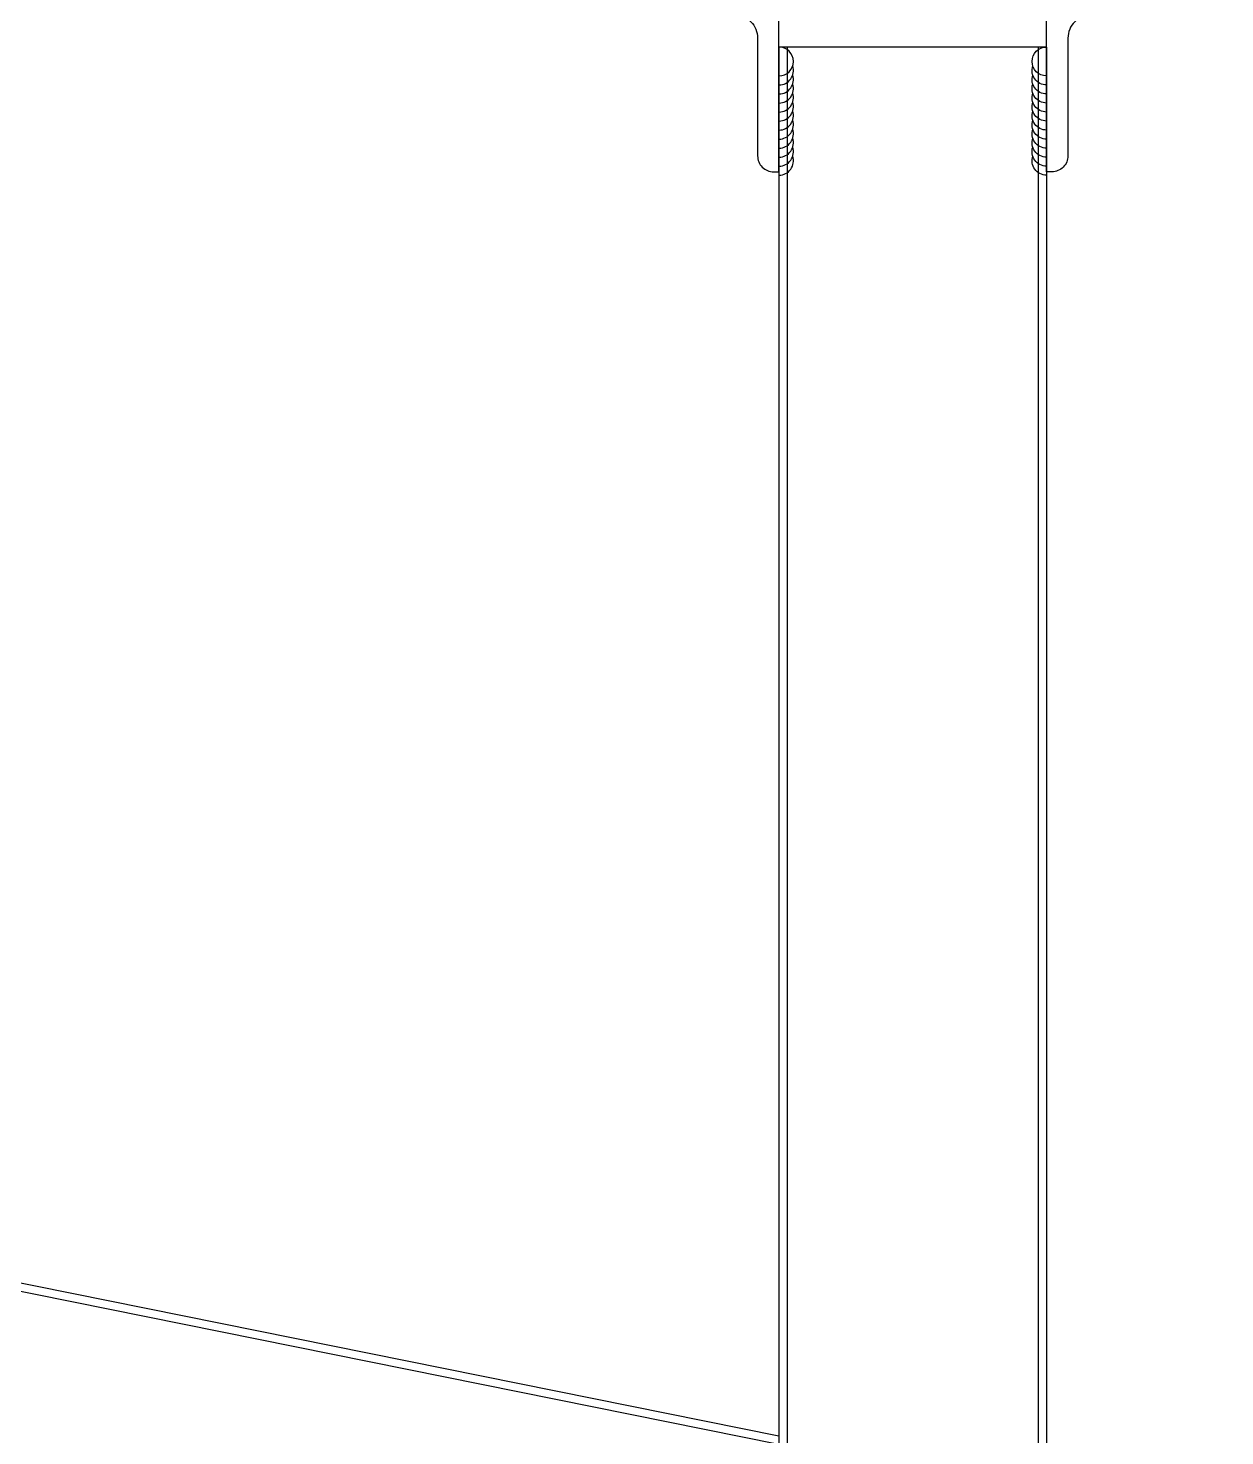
# Model space of a CAD drawing. Extents: x -3378 to 102197, y -3799 to 48702.
# Drawn here: x 85328.6 to 85664.1, y 32319.1 to 32713.7 of the extents above; entities that cross this region are included whole.
import ezdxf

# ---------------------------------------------------------------- set-up
doc = ezdxf.new("R2010")
doc.units = 0
for name, color, linetype in [('24WELD', 55, 'Continuous'), ('GM_SECT_15', 15, 'Continuous'), ('steel', 7, 'Continuous')]:
    doc.layers.add(name, color=color, linetype=linetype)

# ---------------------------------------------------------------- blocks, each defined once
blk = doc.blocks.new('*U478')
for centre, end in [((3.94, -0.69), 170.022), ((6.4, -1.13), 98.2318), ((8.86, -1.56), 98.2318), ((11.33, -1.99), 98.2318), ((13.79, -2.43), 98.2318), ((16.25, -2.86), 98.2318), ((18.71, -3.29), 98.2318), ((21.17, -3.73), 98.2318), ((23.64, -4.16), 98.2318), ((26.1, -4.59), 98.2318), ((28.56, -5.02), 98.2318), ((31.02, -5.46), 98.2318)]:
    blk.add_arc(centre, 4, 350.022, end)
blk = doc.blocks.new('*U463')
for centre, end in [((3.94, -0.69), 170.022), ((6.4, -1.13), 98.2318), ((8.86, -1.56), 98.2318), ((11.33, -1.99), 98.2318), ((13.79, -2.43), 98.2318), ((16.25, -2.86), 98.2318), ((18.71, -3.29), 98.2318), ((21.17, -3.73), 98.2318), ((23.64, -4.16), 98.2318), ((26.1, -4.59), 98.2318), ((28.56, -5.02), 98.2318), ((31.02, -5.46), 98.2318)]:
    blk.add_arc(centre, 4, 350.022, end)

msp = doc.modelspace()

# ---------------------------------------------------------------- linework, layer by layer
at = {"layer": 'GM_SECT_15'}
for p, q in [((85614.083, 32708.429, 0), (85539.083, 32708.428, 0)), ((85539.083, 32708.428, 0), (85539.083, 32248.468, 0)), ((85541.383, 32708.428, 0), (85541.383, 32248.468, 0)), ((85611.783, 32708.429, 0), (85611.783, 32248.468, 0)), ((85614.083, 32708.429, 0), (85614.083, 32248.468, 0)), ((84614.083, 32505.71), (85539.083, 32319.105)), ((84614.083, 32503.364), (85539.083, 32316.758))]:
    msp.add_line(p, q, dxfattribs=at)
at = {"layer": 'steel'}
for points in [[(85533.083, 32677.928, 0.4142136), (85537.583, 32673.428), (85539.083, 32673.428), (85539.083, 32723.428), (85489.083, 32723.428), (85489.083, 32721.928, 0.4142136), (85493.583, 32717.428), (85526.583, 32717.428, -0.4142136), (85533.083, 32710.928)], [(85620.083, 32677.928, -0.4142136), (85615.583, 32673.428), (85614.083, 32673.428), (85614.083, 32723.428), (85664.083, 32723.428), (85664.083, 32721.928, -0.4142136), (85659.583, 32717.428), (85626.583, 32717.428, 0.4142136), (85620.083, 32710.928)]]:
    msp.add_lwpolyline(points, format="xyb", close=True, dxfattribs=at)

# ---------------------------------------------------------------- block references
at = {"layer": '24WELD', "yscale": 1.012500000000001, "zscale": 1.012500000000001}
for name, p, xscale, rotation in [('*U478', (85539.083, 32708.428, 0), 1.012500000000001, 279.9783111793436), ('*U463', (85614.083, 32708.428, 0), -1.012500000000001, 80.02168882065637)]:
    msp.add_blockref(name, p, dxfattribs=dict(at, xscale=xscale, rotation=rotation))

doc.saveas('drawing.dxf')
